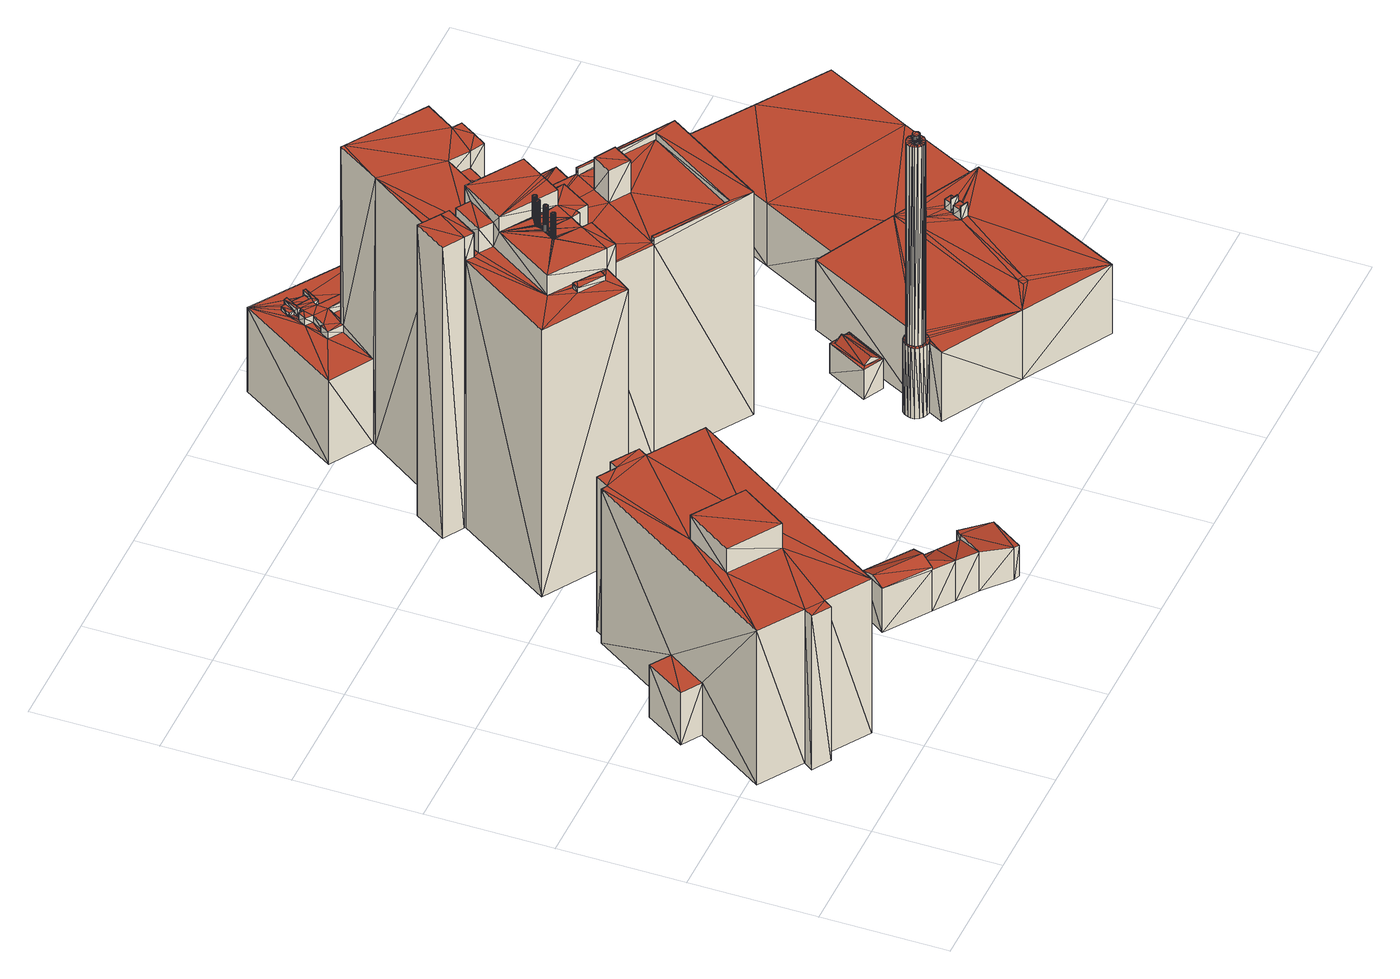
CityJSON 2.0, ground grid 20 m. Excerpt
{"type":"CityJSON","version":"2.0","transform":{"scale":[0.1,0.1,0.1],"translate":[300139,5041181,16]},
"CityObjects":{
"building1":{"type":"Building","geometry":[{"type":"MultiSurface","lod":"2","boundaries":[[[0,1,2]],[[1,3,4]],[[5,2,6]],[[1,7,3]],[[0,2,5]],[[8,5,9]],[[10,7,1]],[[8,0,5]],[[2,1,11]],[[7,12,13]],[[14,1,0]],[[14,10,1]],[[15,12,7]],[[10,15,7]],[[15,16,17]],[[15,17,12]],[[18,19,20]],[[20,19,21]],[[18,22,23]],[[18,20,22]],[[19,24,21]],[[21,24,25]],[[23,25,24]],[[23,22,25]],[[26,17,27]],[[26,12,17]],[[26,28,12]],[[12,28,13]],[[29,30,10]],[[10,30,15]],[[31,0,32]],[[31,14,0]],[[33,6,34]],[[33,5,6]],[[34,6,35]],[[6,2,35]],[[8,32,0]],[[36,32,8]],[[36,9,37]],[[36,8,9]],[[37,5,33]],[[37,9,5]],[[14,29,10]],[[31,29,14]],[[38,39,3]],[[38,3,7]],[[40,4,41]],[[40,1,4]],[[41,4,3]],[[41,3,39]],[[35,11,42]],[[35,2,11]],[[38,7,13]],[[38,13,28]],[[42,40,28]],[[40,38,28]],[[11,1,40]],[[42,11,40]],[[43,27,16]],[[16,27,17]],[[30,43,15]],[[15,43,16]],[[19,23,24]],[[18,23,19]],[[40,39,38]],[[40,41,39]],[[31,20,29]],[[31,32,20]],[[32,22,20]],[[42,28,22]],[[32,35,22]],[[21,25,26]],[[25,28,26]],[[21,30,29]],[[20,21,29]],[[21,26,30]],[[22,28,25]],[[35,42,22]],[[32,33,35]],[[33,34,35]],[[36,33,32]],[[36,37,33]],[[30,26,27]],[[30,27,43]]],"semantics":{"surfaces":[{"type":"GroundSurface"},{"type":"WallSurface"},{"type":"RoofSurface"}],"values":[0,0,0,0,0,0,0,0,0,0,0,0,0,0,0,0,1,1,1,1,1,1,1,1,1,1,1,1,1,1,1,1,1,1,1,1,1,1,1,1,1,1,1,1,1,1,1,1,1,1,1,1,1,1,1,1,1,1,1,1,1,1,2,2,2,2,2,2,2,2,2,2,2,2,2,2,2,2,2,2,2,2,2,2]}}]},
"building2":{"type":"Building","geometry":[{"type":"MultiSurface","lod":"2","boundaries":[[[44,45,46]],[[47,48,49]],[[49,48,50]],[[46,51,47]],[[50,52,53]],[[54,50,53]],[[44,46,47]],[[49,50,54]],[[47,51,48]],[[44,47,55]],[[56,57,46]],[[56,46,45]],[[44,56,45]],[[58,56,44]],[[57,59,51]],[[57,51,46]],[[59,60,48]],[[59,48,51]],[[60,61,50]],[[60,50,48]],[[62,63,61]],[[61,63,52]],[[61,52,50]],[[58,55,64]],[[58,44,55]],[[64,65,66]],[[66,65,59]],[[64,55,65]],[[55,47,65]],[[65,47,49]],[[65,49,67]],[[67,49,68]],[[49,54,68]],[[69,68,70]],[[68,53,70]],[[68,54,53]],[[70,63,71]],[[70,52,63]],[[70,53,52]],[[72,62,73]],[[69,73,68]],[[69,72,73]],[[73,62,61]],[[58,57,56]],[[58,66,57]],[[57,66,59]],[[58,64,66]],[[65,60,59]],[[65,67,60]],[[67,73,60]],[[60,73,61]],[[67,68,73]],[[69,70,72]],[[72,70,71]],[[62,71,63]],[[72,71,62]]],"semantics":{"surfaces":[{"type":"GroundSurface"},{"type":"WallSurface"},{"type":"RoofSurface"}],"values":[0,0,0,0,0,0,0,0,0,0,1,1,1,1,1,1,1,1,1,1,1,1,1,1,1,1,1,1,1,1,1,1,1,1,1,1,1,1,1,1,1,1,1,2,2,2,2,2,2,2,2,2,2,2,2,2]}}]},
"building3":{"type":"Building","geometry":[{"type":"MultiSurface","lod":"2","boundaries":[[[74,75,76]],[[74,77,78]],[[79,80,81]],[[82,81,83]],[[74,78,75]],[[79,81,82]],[[84,80,79]],[[85,86,77]],[[80,87,88]],[[80,88,81]],[[84,89,80]],[[88,90,91]],[[88,91,81]],[[90,74,91]],[[92,93,94]],[[95,92,94]],[[94,93,96]],[[97,98,99]],[[99,77,74]],[[94,96,90]],[[90,96,97]],[[90,97,99]],[[99,85,77]],[[90,99,74]],[[85,100,101]],[[102,100,85]],[[101,103,86]],[[85,101,86]],[[104,105,106]],[[104,107,105]],[[108,109,110]],[[108,110,111]],[[112,108,111]],[[113,111,114]],[[112,111,113]],[[115,112,113]],[[88,113,90]],[[115,113,88]],[[116,117,118]],[[116,119,117]],[[120,118,121]],[[120,116,118]],[[122,123,124]],[[123,125,124]],[[119,126,117]],[[119,127,126]],[[124,125,128]],[[125,129,128]],[[128,129,130]],[[128,130,131]],[[131,130,132]],[[130,133,132]],[[127,134,135]],[[127,135,126]],[[134,136,137]],[[134,137,135]],[[136,138,137]],[[136,139,138]],[[133,140,141]],[[132,133,141]],[[141,140,142]],[[140,143,142]],[[142,144,145]],[[142,143,144]],[[146,144,147]],[[146,145,144]],[[148,146,147]],[[148,147,149]],[[150,151,152]],[[152,151,153]],[[154,150,155]],[[155,150,152]],[[151,156,153]],[[153,156,157]],[[158,159,160]],[[159,161,160]],[[160,161,162]],[[161,163,162]],[[162,163,164]],[[163,165,164]],[[156,166,167]],[[156,167,157]],[[166,168,169]],[[166,169,167]],[[168,170,169]],[[168,171,170]],[[164,165,172]],[[164,172,173]],[[173,174,175]],[[173,172,174]],[[175,174,176]],[[174,177,176]],[[177,178,179]],[[176,177,179]],[[178,180,181]],[[179,178,181]],[[182,181,180]],[[182,180,183]],[[184,183,185]],[[184,182,183]],[[186,187,188]],[[186,188,189]],[[186,189,190]],[[189,191,190]],[[192,193,194]],[[195,192,194]],[[187,196,188]],[[188,196,197]],[[193,198,199]],[[194,193,199]],[[199,200,201]],[[199,198,200]],[[201,202,203]],[[201,200,202]],[[196,204,197]],[[197,204,205]],[[204,206,205]],[[205,206,207]],[[203,202,208]],[[202,209,208]],[[209,210,211]],[[208,209,211]],[[210,212,213]],[[211,210,213]],[[212,214,215]],[[213,212,215]],[[216,215,214]],[[216,214,217]],[[218,216,219]],[[219,216,217]],[[190,191,195]],[[191,192,195]],[[220,221,222]],[[222,221,223]],[[224,220,222]],[[224,222,225]],[[226,227,228]],[[226,229,227]],[[230,224,225]],[[230,225,231]],[[229,232,227]],[[227,232,233]],[[234,230,231]],[[234,231,235]],[[232,236,237]],[[232,237,233]],[[238,234,235]],[[238,235,239]],[[237,240,241]],[[236,240,237]],[[241,242,243]],[[240,242,241]],[[244,238,239]],[[244,239,245]],[[244,245,246]],[[245,247,246]],[[248,243,242]],[[248,249,243]],[[246,247,250]],[[247,251,250]],[[250,252,253]],[[250,251,252]],[[253,254,255]],[[253,252,254]],[[255,256,257]],[[255,254,256]],[[257,258,259]],[[257,256,258]],[[259,260,261]],[[259,258,260]],[[261,262,263]],[[261,260,262]],[[263,262,249]],[[263,249,248]],[[221,226,223]],[[223,226,228]],[[264,265,266]],[[264,266,267]],[[266,265,268]],[[269,270,271]],[[271,272,273]],[[269,271,273]],[[274,270,269]],[[274,275,270]],[[276,277,278]],[[279,277,276]],[[279,276,280]],[[281,279,280]],[[274,279,281]],[[274,281,275]],[[282,283,284]],[[282,285,283]],[[283,87,80]],[[283,286,87]],[[285,286,283]],[[282,284,287]],[[284,288,287]],[[264,289,290]],[[264,267,289]],[[291,287,277]],[[291,277,292]],[[277,287,288]],[[277,288,278]],[[293,294,295]],[[296,293,295]],[[297,293,296]],[[297,298,293]],[[299,298,297]],[[299,300,298]],[[299,301,300]],[[300,301,302]],[[303,302,301]],[[304,303,301]],[[265,305,268]],[[305,306,307]],[[265,306,305]],[[308,309,310]],[[311,312,308]],[[308,310,313]],[[311,308,313]],[[314,315,312]],[[311,314,312]],[[316,314,311]],[[316,317,314]],[[316,318,319]],[[316,319,317]],[[319,318,320]],[[317,319,321]],[[322,323,324]],[[322,324,325]],[[323,273,272]],[[323,272,324]],[[326,322,325]],[[326,325,327]],[[328,329,330]],[[331,328,330]],[[332,333,328]],[[331,332,328]],[[326,332,331]],[[326,327,332]],[[328,321,319]],[[328,333,321]],[[308,334,335]],[[335,334,336]],[[308,335,309]],[[337,338,339]],[[339,336,334]],[[337,339,334]],[[312,338,337]],[[312,315,338]],[[340,313,310]],[[340,310,341]],[[340,341,342]],[[340,342,343]],[[343,344,304]],[[343,342,344]],[[344,303,304]],[[345,295,346]],[[346,295,294]],[[330,320,318]],[[330,329,320]],[[347,306,348]],[[290,306,347]],[[290,289,349]],[[291,290,347]],[[291,292,290]],[[306,350,348]],[[349,307,306]],[[290,349,306]],[[351,352,353]],[[351,353,115]],[[286,351,115]],[[87,115,88]],[[286,115,87]],[[352,354,353]],[[353,354,355]],[[356,357,358]],[[358,357,359]],[[360,361,362]],[[361,363,362]],[[362,363,357]],[[363,359,357]],[[364,365,366]],[[364,367,365]],[[366,365,368]],[[366,368,369]],[[368,76,369]],[[368,74,76]],[[364,370,367]],[[367,370,371]],[[372,373,374]],[[374,373,375]],[[375,376,377]],[[373,378,376]],[[373,376,375]],[[375,377,379]],[[378,380,376]],[[376,380,381]],[[381,382,383]],[[380,382,381]],[[384,385,386]],[[386,385,387]],[[388,389,390]],[[388,390,391]],[[388,392,393]],[[388,391,392]],[[393,392,387]],[[393,387,385]],[[394,386,395]],[[394,384,386]],[[394,390,389]],[[394,395,390]],[[396,397,398]],[[397,399,398]],[[400,401,402]],[[400,402,403]],[[400,403,396]],[[403,397,396]],[[404,405,406]],[[405,407,406]],[[408,406,407]],[[408,407,409]],[[410,409,411]],[[410,408,409]],[[410,405,404]],[[410,411,405]],[[398,399,412]],[[399,413,412]],[[414,415,401]],[[415,402,401]],[[416,417,418]],[[416,419,417]],[[416,114,111]],[[416,418,114]],[[419,375,379]],[[419,379,417]],[[104,377,376]],[[104,106,377]],[[382,420,383]],[[383,420,421]],[[422,423,424]],[[424,423,425]],[[426,422,424]],[[100,424,101]],[[426,424,100]],[[427,356,420]],[[356,358,421]],[[427,360,356]],[[358,425,421]],[[421,425,423]],[[428,361,360]],[[427,428,360]],[[356,421,420]],[[429,218,430]],[[430,218,219]],[[206,429,207]],[[207,429,430]],[[154,159,158]],[[154,155,159]],[[431,184,185]],[[431,185,432]],[[171,432,170]],[[171,431,432]],[[120,121,122]],[[121,123,122]],[[433,148,149]],[[433,149,434]],[[139,434,138]],[[139,433,434]],[[372,109,354]],[[354,428,427]],[[372,354,427]],[[374,110,109]],[[372,374,109]],[[109,355,354]],[[435,436,95]],[[95,436,92]],[[435,415,414]],[[95,94,415]],[[435,95,415]],[[415,90,113]],[[415,94,90]],[[436,412,413]],[[436,413,92]],[[92,413,93]],[[413,105,93]],[[93,105,96]],[[107,437,105]],[[105,97,96]],[[105,437,97]],[[438,439,98]],[[98,439,99]],[[97,438,98]],[[437,438,97]],[[440,79,441]],[[440,84,79]],[[441,82,442]],[[441,79,82]],[[443,283,89]],[[89,283,80]],[[84,443,89]],[[440,443,84]],[[348,350,345]],[[348,345,444]],[[345,445,444]],[[345,346,445]],[[445,81,91]],[[445,91,444]],[[444,91,368]],[[91,74,368]],[[445,446,81]],[[81,446,83]],[[442,82,83]],[[442,83,446]],[[447,448,78]],[[78,448,75]],[[370,449,371]],[[370,447,449]],[[449,78,77]],[[449,447,78]],[[369,75,448]],[[369,76,75]],[[450,451,86]],[[450,86,103]],[[99,452,85]],[[439,452,99]],[[102,426,100]],[[453,426,102]],[[102,85,452]],[[453,102,452]],[[449,77,86]],[[449,86,451]],[[424,450,101]],[[101,450,103]],[[437,439,438]],[[383,439,437]],[[104,383,107]],[[107,383,437]],[[104,381,383]],[[104,376,381]],[[116,127,119]],[[127,136,134]],[[127,139,136]],[[127,146,139]],[[139,146,433]],[[120,127,116]],[[433,146,148]],[[120,122,124]],[[127,142,146]],[[120,124,128]],[[142,145,146]],[[120,128,127]],[[128,131,142]],[[127,128,142]],[[131,132,141]],[[131,141,142]],[[431,182,184]],[[154,158,160]],[[150,175,151]],[[151,166,156]],[[151,168,166]],[[151,431,168]],[[154,160,175]],[[168,431,171]],[[160,162,164]],[[151,175,431]],[[164,173,175]],[[175,181,431]],[[160,164,175]],[[431,181,182]],[[154,175,150]],[[175,176,181]],[[176,179,181]],[[199,213,218]],[[186,195,187]],[[187,218,206]],[[196,206,204]],[[186,190,195]],[[195,194,199]],[[187,206,196]],[[187,195,199]],[[206,218,429]],[[201,203,213]],[[187,199,218]],[[203,208,213]],[[216,213,215]],[[218,213,216]],[[199,201,213]],[[208,211,213]],[[250,253,255]],[[221,229,226]],[[220,229,221]],[[255,257,259]],[[229,236,232]],[[224,229,220]],[[234,224,230]],[[238,224,234]],[[236,242,240]],[[244,224,238]],[[224,242,229]],[[250,255,259]],[[229,242,236]],[[263,248,242]],[[224,259,242]],[[244,246,250]],[[261,263,242]],[[244,250,259]],[[259,261,242]],[[244,259,224]],[[274,269,264]],[[279,292,277]],[[273,343,299]],[[350,297,295]],[[330,318,323]],[[326,331,330]],[[274,264,292]],[[330,323,322]],[[326,330,322]],[[323,318,340]],[[274,292,279]],[[316,311,318]],[[311,313,318]],[[343,304,301]],[[318,313,340]],[[323,340,273]],[[273,340,343]],[[264,290,292]],[[343,301,299]],[[269,265,264]],[[265,297,350]],[[297,296,295]],[[350,295,345]],[[269,273,265]],[[273,299,265]],[[265,350,306]],[[265,299,297]],[[440,441,270]],[[443,284,283]],[[440,284,443]],[[276,278,288]],[[276,288,284]],[[440,281,280]],[[280,276,284]],[[440,280,284]],[[440,275,281]],[[440,270,275]],[[441,271,270]],[[271,327,325]],[[441,327,271]],[[314,338,315]],[[271,325,272]],[[441,442,327]],[[332,442,317]],[[327,442,332]],[[333,317,321]],[[338,442,339]],[[325,324,272]],[[332,317,333]],[[314,442,338]],[[317,442,314]],[[294,446,445]],[[302,294,293]],[[442,446,302]],[[336,442,302]],[[336,302,303]],[[346,294,445]],[[300,293,298]],[[300,302,293]],[[302,446,294]],[[339,442,336]],[[344,335,303]],[[335,336,303]],[[309,335,310]],[[310,335,344]],[[341,310,344]],[[341,344,342]],[[312,337,308]],[[337,334,308]],[[328,319,329]],[[329,319,320]],[[349,305,307]],[[289,266,349]],[[267,266,289]],[[266,305,349]],[[266,268,305]],[[115,353,112]],[[112,353,355]],[[112,355,108]],[[108,355,109]],[[360,362,357]],[[360,357,356]],[[369,448,447]],[[366,369,447]],[[366,447,370]],[[364,366,370]],[[394,389,384]],[[389,393,385]],[[388,393,389]],[[384,389,385]],[[207,163,161]],[[205,159,155]],[[197,155,152]],[[439,152,153]],[[430,165,163]],[[439,153,452]],[[439,197,152]],[[439,188,197]],[[219,172,165]],[[197,205,155]],[[205,207,159]],[[207,161,159]],[[207,430,163]],[[430,219,165]],[[219,217,172]],[[217,214,172]],[[212,172,214]],[[209,421,210]],[[202,421,209]],[[210,421,212]],[[212,421,172]],[[383,225,439]],[[262,421,202]],[[439,222,188]],[[383,421,251]],[[260,421,262]],[[439,225,222]],[[258,421,260]],[[383,245,239]],[[383,239,235]],[[383,231,225]],[[383,235,231]],[[256,421,258]],[[383,247,245]],[[254,421,256]],[[383,251,247]],[[228,191,189]],[[233,192,191]],[[252,421,254]],[[237,193,192]],[[223,189,188]],[[243,198,193]],[[243,200,198]],[[249,202,200]],[[223,228,189]],[[227,233,191]],[[228,227,191]],[[237,241,193]],[[241,243,193]],[[233,237,192]],[[249,200,243]],[[262,202,249]],[[222,223,188]],[[251,421,252]],[[422,434,423]],[[143,421,423]],[[452,137,422]],[[453,452,426]],[[178,421,140]],[[452,422,426]],[[452,157,118]],[[149,147,423]],[[422,137,138]],[[434,149,423]],[[422,138,434]],[[147,144,423]],[[140,421,143]],[[172,421,174]],[[174,421,177]],[[143,423,144]],[[177,421,178]],[[452,118,117]],[[452,117,126]],[[452,126,135]],[[452,135,137]],[[452,153,157]],[[432,185,129]],[[170,432,125]],[[169,123,121]],[[170,125,123]],[[185,183,130]],[[169,170,123]],[[183,133,130]],[[185,130,129]],[[432,129,125]],[[167,121,118]],[[180,140,133]],[[183,180,133]],[[167,169,121]],[[178,140,180]],[[157,167,118]],[[396,398,412]],[[400,396,436]],[[400,414,401]],[[435,414,400]],[[435,400,436]],[[436,396,412]],[[408,404,406]],[[410,404,408]],[[419,374,375]],[[111,110,374]],[[416,111,374]],[[416,374,419]],[[372,427,373]],[[373,427,420]],[[373,420,378]],[[378,420,380]],[[380,420,382]],[[403,409,397]],[[397,409,399]],[[407,417,399]],[[415,113,418]],[[399,417,105]],[[407,418,417]],[[403,402,411]],[[409,407,399]],[[402,418,405]],[[403,411,409]],[[405,418,407]],[[418,113,114]],[[411,402,405]],[[417,106,105]],[[399,105,413]],[[417,379,106]],[[415,418,402]],[[106,379,377]],[[352,444,428]],[[287,347,352]],[[449,451,425]],[[352,347,444]],[[291,347,287]],[[352,428,354]],[[444,367,428]],[[450,387,451]],[[358,359,425]],[[387,425,451]],[[444,365,367]],[[287,352,351]],[[371,449,425]],[[386,387,450]],[[359,371,425]],[[287,351,285]],[[424,386,450]],[[424,425,391]],[[285,351,286]],[[367,371,359]],[[363,367,359]],[[282,287,285]],[[392,425,387]],[[347,348,444]],[[444,368,365]],[[424,391,395]],[[428,363,361]],[[424,395,386]],[[428,367,363]],[[395,391,390]],[[391,425,392]]],"semantics":{"surfaces":[{"type":"GroundSurface"},{"type":"WallSurface"},{"type":"RoofSurface"}],"values":[0,0,0,0,0,0,0,0,0,0,0,0,0,0,0,0,0,0,0,0,0,0,0,0,0,0,0,0,1,1,1,1,1,1,1,1,1,1,1,1,1,1,1,1,1,1,1,1,1,1,1,1,1,1,1,1,1,1,1,1,1,1,1,1,1,1,1,1,1,1,1,1,1,1,1,1,1,1,1,1,1,1,1,1,1,1,1,1,1,1,1,1,1,1,1,1,1,1,1,1,1,1,1,1,1,1,1,1,1,1,1,1,1,1,1,1,1,1,1,1,1,1,1,1,1,1,1,1,1,1,1,1,1,1,1,1,1,1,1,1,1,1,1,1,1,1,1,1,1,1,1,1,1,1,1,1,1,1,1,1,1,1,1,1,1,1,1,1,1,1,1,1,1,1,1,1,1,1,1,1,1,1,1,1,1,1,1,1,1,1,1,1,1,1,1,1,1,1,1,1,1,1,1,1,1,1,1,1,1,1,1,1,1,1,1,1,1,1,1,1,1,1,1,1,1,1,1,1,1,1,1,1,1,1,1,1,1,1,1,1,1,1,1,1,1,1,1,1,1,1,1,1,1,1,1,1,1,1,1,1,1,1,1,1,1,1,1,1,1,1,1,1,1,1,1,1,1,1,1,1,1,1,1,1,1,1,1,1,1,1,1,1,1,1,1,1,1,1,1,1,1,1,1,1,1,1,1,1,1,1,1,1,1,1,1,1,1,1,1,1,1,1,1,1,1,1,1,1,1,1,1,1,1,1,1,1,1,1,1,1,1,1,1,1,1,1,1,1,1,1,1,1,1,1,1,1,1,1,1,1,1,1,1,1,1,1,1,1,1,1,1,1,1,1,1,1,1,1,1,1,1,1,1,1,1,1,1,1,1,1,1,1,1,1,1,1,1,1,1,1,1,1,1,1,1,1,1,1,1,1,1,1,1,1,1,1,1,1,1,1,1,1,1,1,1,1,1,1,1,1,1,1,1,1,2,2,2,2,2,2,2,2,2,2,2,2,2,2,2,2,2,2,2,2,2,2,2,2,2,2,2,2,2,2,2,2,2,2,2,2,2,2,2,2,2,2,2,2,2,2,2,2,2,2,2,2,2,2,2,2,2,2,2,2,2,2,2,2,2,2,2,2,2,2,2,2,2,2,2,2,2,2,2,2,2,2,2,2,2,2,2,2,2,2,2,2,2,2,2,2,2,2,2,2,2,2,2,2,2,2,2,2,2,2,2,2,2,2,2,2,2,2,2,2,2,2,2,2,2,2,2,2,2,2,2,2,2,2,2,2,2,2,2,2,2,2,2,2,2,2,2,2,2,2,2,2,2,2,2,2,2,2,2,2,2,2,2,2,2,2,2,2,2,2,2,2,2,2,2,2,2,2,2,2,2,2,2,2,2,2,2,2,2,2,2,2,2,2,2,2,2,2,2,2,2,2,2,2,2,2,2,2,2,2,2,2,2,2,2,2,2,2,2,2,2,2,2,2,2,2,2,2,2,2,2,2,2,2,2,2,2,2,2,2,2,2,2,2,2,2,2,2,2,2,2,2,2,2,2,2,2,2,2,2,2,2,2,2,2,2,2,2,2,2,2,2,2,2,2,2,2,2,2,2,2,2,2,2,2,2,2,2,2,2,2,2,2,2,2,2,2,2,2,2,2,2,2,2,2,2,2,2,2,2,2,2,2,2,2,2,2,2,2,2,2,2]}}]},
"building4":{"type":"Building","geometry":[{"type":"MultiSurface","lod":"2","boundaries":[[[454,455,456]],[[454,457,455]],[[458,459,457]],[[458,457,454]],[[458,454,460]],[[454,456,460]],[[461,462,463]],[[460,456,464]],[[456,455,464]],[[459,464,455]],[[459,455,457]],[[465,466,467]],[[467,462,461]],[[465,467,461]],[[467,463,462]],[[467,466,463]],[[460,464,463]],[[466,460,463]],[[458,461,459]],[[459,463,464]],[[458,465,461]],[[458,460,466]],[[461,463,459]],[[458,466,465]]],"semantics":{"surfaces":[{"type":"GroundSurface"},{"type":"WallSurface"},{"type":"RoofSurface"}],"values":[0,0,1,1,1,1,1,1,1,1,1,1,2,2,2,2,2,2,2,2,2,2,2,2]}}]},
"building5":{"type":"Building","geometry":[{"type":"MultiSurface","lod":"2","boundaries":[[[468,469,470]],[[471,469,468]],[[472,471,468]],[[473,468,474]],[[472,473,475]],[[476,477,471]],[[472,475,478]],[[472,468,473]],[[479,476,472]],[[480,481,482]],[[483,484,479]],[[479,484,476]],[[485,483,486]],[[487,488,489]],[[490,487,489]],[[482,481,491]],[[489,488,492]],[[491,484,483]],[[487,482,488]],[[491,493,484]],[[482,485,488]],[[482,491,485]],[[472,476,471]],[[485,491,483]],[[494,495,496]],[[494,497,495]],[[494,498,499]],[[494,496,498]],[[499,500,501]],[[499,498,500]],[[497,500,495]],[[497,501,500]],[[502,503,504]],[[502,505,503]],[[506,507,508]],[[507,509,508]],[[503,509,507]],[[504,503,507]],[[502,510,505]],[[505,510,511]],[[512,513,510]],[[510,513,511]],[[514,515,516]],[[516,515,517]],[[518,519,515]],[[515,519,517]],[[514,520,521]],[[514,516,520]],[[522,523,524]],[[523,525,524]],[[520,525,523]],[[521,520,523]],[[513,509,511]],[[513,508,509]],[[519,524,525]],[[519,525,517]],[[526,527,528]],[[526,529,527]],[[530,531,532]],[[532,531,533]],[[526,530,529]],[[529,530,532]],[[531,534,533]],[[533,534,535]],[[534,536,535]],[[535,536,537]],[[538,539,540]],[[538,540,541]],[[539,542,543]],[[539,543,540]],[[542,544,543]],[[542,545,544]],[[546,547,548]],[[546,548,549]],[[550,551,552]],[[550,552,553]],[[554,553,555]],[[554,550,553]],[[556,557,558]],[[559,556,558]],[[547,554,548]],[[548,554,555]],[[560,556,559]],[[560,561,556]],[[562,546,549]],[[563,546,562]],[[563,562,561]],[[563,561,560]],[[564,565,566]],[[564,566,567]],[[565,568,569]],[[565,569,566]],[[570,569,568]],[[571,570,568]],[[572,564,567]],[[572,567,573]],[[574,570,571]],[[574,575,570]],[[576,575,574]],[[577,576,574]],[[551,578,552]],[[551,579,578]],[[558,580,581]],[[558,557,580]],[[579,572,573]],[[579,573,578]],[[582,583,577]],[[583,576,577]],[[581,580,582]],[[580,583,582]],[[584,585,586]],[[587,585,584]],[[588,589,590]],[[588,591,589]],[[592,588,590]],[[592,590,593]],[[589,594,595]],[[591,594,589]],[[596,595,594]],[[597,596,594]],[[598,599,597]],[[599,596,597]],[[600,599,598]],[[601,600,598]],[[602,603,604]],[[602,605,603]],[[545,592,544]],[[544,592,593]],[[603,600,601]],[[604,603,601]],[[536,606,537]],[[537,606,607]],[[608,605,602]],[[608,609,605]],[[587,584,610]],[[587,610,611]],[[585,612,586]],[[586,612,613]],[[614,609,608]],[[614,615,609]],[[612,538,613]],[[613,538,541]],[[611,610,614]],[[610,615,614]],[[518,515,522]],[[515,523,522]],[[512,510,506]],[[510,507,506]],[[487,616,482]],[[617,616,487]],[[490,617,487]],[[618,617,490]],[[618,489,619]],[[618,490,489]],[[619,492,620]],[[619,489,492]],[[488,485,621]],[[622,488,621]],[[620,488,622]],[[620,492,488]],[[528,527,623]],[[527,479,623]],[[527,483,479]],[[623,472,624]],[[623,479,472]],[[472,478,625]],[[624,472,625]],[[626,486,483]],[[626,483,527]],[[627,628,491]],[[491,628,493]],[[629,491,481]],[[629,627,491]],[[607,493,628]],[[607,484,493]],[[606,630,607]],[[607,476,484]],[[607,630,476]],[[625,475,631]],[[625,478,475]],[[631,473,632]],[[631,475,473]],[[632,474,633]],[[632,473,474]],[[633,474,468]],[[633,468,634]],[[635,636,477]],[[477,636,471]],[[630,635,476]],[[476,635,477]],[[471,637,469]],[[636,637,471]],[[469,638,470]],[[637,638,469]],[[634,468,470]],[[634,470,638]],[[639,640,621]],[[621,485,486]],[[639,621,626]],[[621,486,626]],[[616,640,639]],[[641,616,639]],[[480,482,616]],[[641,480,616]],[[641,629,480]],[[480,629,481]],[[642,643,644]],[[644,643,645]],[[494,499,497]],[[497,499,501]],[[502,507,510]],[[502,504,507]],[[515,521,523]],[[514,521,515]],[[512,506,513]],[[513,506,508]],[[519,522,524]],[[518,522,519]],[[617,640,616]],[[617,622,640]],[[640,622,621]],[[617,619,622]],[[618,619,617]],[[619,620,622]],[[537,607,628]],[[627,529,532]],[[639,527,529]],[[627,532,533]],[[627,535,628]],[[535,537,628]],[[639,529,627]],[[627,533,535]],[[639,626,527]],[[641,517,629]],[[517,642,629]],[[525,500,643]],[[500,627,643]],[[629,644,627]],[[641,496,505]],[[639,627,500]],[[517,525,642]],[[641,639,496]],[[525,643,642]],[[641,516,517]],[[629,642,644]],[[641,505,511]],[[525,495,500]],[[503,496,495]],[[520,495,525]],[[643,627,645]],[[503,495,509]],[[644,645,627]],[[641,511,516]],[[505,496,503]],[[498,639,500]],[[496,639,498]],[[509,495,520]],[[511,509,516]],[[516,509,520]],[[563,547,546]],[[547,550,554]],[[563,550,547]],[[563,551,550]],[[551,572,579]],[[563,560,559]],[[551,564,572]],[[563,559,574]],[[551,574,564]],[[559,558,582]],[[564,568,565]],[[558,581,582]],[[574,568,564]],[[559,582,574]],[[574,571,568]],[[582,577,574]],[[563,574,551]],[[544,635,630]],[[593,636,635]],[[606,543,630]],[[530,613,531]],[[526,586,530]],[[590,637,636]],[[531,541,534]],[[536,543,606]],[[526,528,584]],[[632,633,599]],[[631,632,600]],[[534,540,536]],[[596,633,634]],[[544,593,635]],[[589,638,637]],[[625,631,603]],[[528,623,610]],[[593,590,636]],[[595,634,638]],[[543,544,630]],[[530,586,613]],[[526,584,586]],[[624,625,609]],[[590,589,637]],[[531,613,541]],[[536,540,543]],[[623,624,615]],[[528,610,584]],[[600,632,599]],[[603,631,600]],[[534,541,540]],[[599,633,596]],[[589,595,638]],[[625,603,605]],[[623,615,610]],[[596,634,595]],[[609,625,605]],[[615,624,609]],[[587,562,585]],[[587,611,561]],[[583,604,601]],[[602,604,580]],[[585,549,612]],[[576,601,598]],[[611,614,556]],[[608,602,557]],[[578,592,545]],[[612,548,538]],[[575,598,597]],[[573,588,592]],[[542,552,545]],[[614,608,556]],[[566,591,588]],[[539,553,542]],[[538,555,539]],[[570,597,594]],[[569,594,591]],[[585,562,549]],[[587,561,562]],[[583,601,576]],[[580,604,583]],[[612,549,548]],[[576,598,575]],[[611,556,561]],[[602,580,557]],[[578,573,592]],[[538,548,555]],[[575,597,570]],[[573,567,588]],[[552,578,545]],[[608,557,556]],[[567,566,588]],[[553,552,542]],[[539,555,553]],[[570,594,569]],[[566,569,591]]],"semantics":{"surfaces":[{"type":"GroundSurface"},{"type":"WallSurface"},{"type":"RoofSurface"}],"values":[0,0,0,0,0,0,0,0,0,0,0,0,0,0,0,0,0,0,0,0,0,0,0,0,1,1,1,1,1,1,1,1,1,1,1,1,1,1,1,1,1,1,1,1,1,1,1,1,1,1,1,1,1,1,1,1,1,1,1,1,1,1,1,1,1,1,1,1,1,1,1,1,1,1,1,1,1,1,1,1,1,1,1,1,1,1,1,1,1,1,1,1,1,1,1,1,1,1,1,1,1,1,1,1,1,1,1,1,1,1,1,1,1,1,1,1,1,1,1,1,1,1,1,1,1,1,1,1,1,1,1,1,1,1,1,1,1,1,1,1,1,1,1,1,1,1,1,1,1,1,1,1,1,1,1,1,1,1,1,1,1,1,1,1,1,1,1,1,1,1,1,1,1,1,1,1,1,1,1,1,1,1,1,1,1,1,1,1,1,1,1,1,1,1,1,1,1,1,1,1,1,1,1,1,1,1,2,2,2,2,2,2,2,2,2,2,2,2,2,2,2,2,2,2,2,2,2,2,2,2,2,2,2,2,2,2,2,2,2,2,2,2,2,2,2,2,2,2,2,2,2,2,2,2,2,2,2,2,2,2,2,2,2,2,2,2,2,2,2,2,2,2,2,2,2,2,2,2,2,2,2,2,2,2,2,2,2,2,2,2,2,2,2,2,2,2,2,2,2,2,2,2,2,2,2,2,2,2,2,2,2,2,2,2,2,2,2,2,2,2,2,2,2,2,2,2,2,2,2,2,2,2,2,2,2,2,2,2,2,2,2,2,2,2,2,2,2,2,2,2,2,2]}}]},
"building6":{"type":"Building","geometry":[{"type":"MultiSurface","lod":"2","boundaries":[[[646,647,648]],[[646,649,647]],[[650,651,647]],[[650,652,651]],[[649,650,647]],[[653,654,655]],[[653,649,646]],[[653,655,656]],[[657,658,649]],[[653,656,659]],[[653,657,649]],[[653,646,654]],[[660,661,657]],[[662,657,653]],[[663,660,657]],[[662,664,657]],[[664,663,657]],[[665,666,664]],[[664,666,663]],[[667,650,649]],[[667,668,650]],[[669,667,658]],[[658,667,649]],[[650,670,652]],[[668,670,650]],[[652,671,651]],[[670,671,652]],[[672,651,671]],[[672,647,651]],[[673,648,647]],[[673,647,672]],[[674,648,673]],[[674,646,648]],[[675,646,674]],[[675,654,646]],[[676,669,657]],[[657,669,658]],[[677,676,661]],[[661,676,657]],[[678,677,660]],[[660,677,661]],[[679,654,675]],[[679,655,654]],[[680,655,679]],[[680,656,655]],[[681,656,680]],[[681,659,656]],[[682,659,681]],[[682,653,659]],[[663,678,660]],[[666,678,663]],[[683,665,662]],[[662,665,664]],[[683,662,653]],[[683,653,682]],[[665,676,666]],[[666,676,678]],[[678,676,677]],[[683,676,665]],[[676,667,669]],[[683,682,676]],[[682,667,676]],[[682,681,680]],[[667,672,668]],[[682,680,679]],[[668,671,670]],[[682,679,675]],[[668,672,671]],[[682,675,674]],[[674,672,667]],[[682,674,667]],[[674,673,672]]],"semantics":{"surfaces":[{"type":"GroundSurface"},{"type":"WallSurface"},{"type":"RoofSurface"}],"values":[0,0,0,0,0,0,0,0,0,0,0,0,0,0,0,0,0,1,1,1,1,1,1,1,1,1,1,1,1,1,1,1,1,1,1,1,1,1,1,1,1,1,1,1,1,1,1,1,1,1,1,1,1,1,1,2,2,2,2,2,2,2,2,2,2,2,2,2,2,2,2,2]}}]},
"building7":{"type":"Building","geometry":[{"type":"MultiSurface","lod":"2","boundaries":[[[684,685,686]],[[684,687,685]],[[688,684,686]],[[688,686,689]],[[690,688,691]],[[689,692,693]],[[691,688,694]],[[689,693,695]],[[691,696,697]],[[693,698,699]],[[697,696,700]],[[695,693,699]],[[691,694,696]],[[695,699,701]],[[688,689,694]],[[694,689,695]],[[694,695,702]],[[703,702,704]],[[703,694,702]],[[705,706,684]],[[684,706,687]],[[707,705,684]],[[707,684,688]],[[706,708,687]],[[687,708,685]],[[708,709,685]],[[685,709,686]],[[709,710,686]],[[686,710,689]],[[710,711,689]],[[689,711,692]],[[711,712,692]],[[692,712,693]],[[693,713,698]],[[712,713,693]],[[714,707,690]],[[690,707,688]],[[714,690,691]],[[714,691,715]],[[715,691,716]],[[691,697,716]],[[717,698,713]],[[717,699,698]],[[718,701,699]],[[718,699,717]],[[719,701,718]],[[719,695,701]],[[716,700,720]],[[716,697,700]],[[704,695,719]],[[704,702,695]],[[720,696,721]],[[720,700,696]],[[721,694,703]],[[721,696,694]],[[716,720,721]],[[715,716,721]],[[714,715,707]],[[715,703,707]],[[707,709,705]],[[715,721,703]],[[705,708,706]],[[703,704,719]],[[705,709,708]],[[703,719,710]],[[707,710,709]],[[719,718,717]],[[707,703,710]],[[719,717,712]],[[710,712,711]],[[712,717,713]],[[710,719,712]]],"semantics":{"surfaces":[{"type":"GroundSurface"},{"type":"WallSurface"},{"type":"RoofSurface"}],"values":[0,0,0,0,0,0,0,0,0,0,0,0,0,0,0,0,0,1,1,1,1,1,1,1,1,1,1,1,1,1,1,1,1,1,1,1,1,1,1,1,1,1,1,1,1,1,1,1,1,1,1,1,1,1,1,2,2,2,2,2,2,2,2,2,2,2,2,2,2,2,2,2]}}]}
},
"vertices":[
[300,462,29],[116,350,29],[217,488,29],[44,307,29],[84,371,29],[259,490,29],[230,509,29],[75,287,29],[309,476,29],[267,503,29],[168,67,29],[208,493,29],[72,130,29],[3,175,29],[387,406,29],[100,111,29],[91,97,29],[62,115,29],[233,284,359],[184,209,359],[233,284,314],[184,209,314],[153,336,314],[153,336,359],[104,261,359],[104,261,314],[72,130,314],[62,115,314],[3,175,314],[168,67,314],[100,111,314],[387,406,314],[300,462,314],[259,490,314],[230,509,314],[217,488,314],[309,476,314],[267,503,314],[75,287,125],[44,307,125],[116,350,125],[84,371,125],[208,493,314],[91,97,314],
[617,61,9],[583,9,9],[574,13,9],[558,88,9],[500,72,9],[525,111,9],[467,94,9],[532,49,9],[398,143,9],[425,182,9],[494,133,9],[564,96,9],[583,9,66],[574,13,68],[617,61,66],[532,49,81],[500,72,84],[467,94,85],[467,94,90],[398,143,90],[564,96,81],[558,88,72],[558,88,81],[525,111,72],[494,133,72],[494,133,90],[425,182,90],[412,163,98],[481,114,98],[481,114,85],
[413,821,17],[349,790,17],[382,842,17],[383,769,17],[381,770,17],[728,1043,17],[643,860,17],[505,958,17],[543,1164,17],[438,999,17],[989,874,17],[471,628,17],[282,613,17],[629,839,17],[606,851,17],[881,707,17],[586,820,17],[502,954,17],[761,483,17],[616,576,17],[718,735,17],[864,644,17],[519,638,17],[502,648,17],[498,642,17],[485,649,17],[455,570,17],[441,578,17],[486,619,17],[410,533,17],[549,686,548],[519,638,417],[549,686,417],[519,638,548],[559,779,480],[540,752,480],[540,752,454],[559,779,454],[586,820,480],[586,820,417],[559,779,417],[606,851,480],[438,656,593],[438,655,548],[438,656,548],[438,655,593],[438,657,593],[438,657,548],[438,658,593],[438,658,548],[437,659,593],[437,659,548],[437,654,548],[437,654,593],[436,659,593],[436,659,548],[435,660,548],[435,660,593],[434,660,593],[434,660,548],[436,653,593],[436,653,548],[435,653,593],[435,653,548],[434,653,548],[434,653,593],[433,659,548],[433,659,593],[432,658,593],[432,658,548],[432,657,548],[432,657,593],[432,656,593],[432,656,548],[432,655,593],[432,655,548],[450,672,593],[449,671,593],[450,672,548],[449,671,548],[450,673,593],[450,673,548],[449,670,593],[449,670,548],[449,674,593],[449,674,548],[449,675,593],[449,675,548],[448,676,593],[448,676,548],[447,676,593],[447,676,548],[448,670,593],[448,670,548],[447,669,593],[447,669,548],[446,670,548],[446,670,593],[446,676,548],[446,676,593],[445,675,548],[445,675,593],[444,675,593],[444,675,548],[443,674,548],[443,674,593],[443,673,548],[443,673,593],[443,672,593],[443,672,548],[444,671,593],[444,671,548],[456,688,593],[456,686,593],[456,686,548],[456,688,548],[456,689,593],[456,689,548],[456,690,548],[455,691,548],[455,691,593],[456,690,593],[455,685,593],[455,685,548],[454,691,548],[454,691,593],[453,691,548],[453,691,593],[451,691,548],[451,691,593],[454,684,593],[454,684,548],[452,684,593],[452,684,548],[450,691,593],[450,691,548],[449,690,548],[449,690,593],[449,688,548],[449,688,593],[449,687,548],[449,687,593],[449,686,593],[449,686,548],[450,685,593],[450,685,548],[466,694,589],[465,694,589],[466,694,548],[465,694,548],[467,694,589],[467,694,548],[464,694,589],[463,694,548],[464,694,548],[463,694,589],[467,695,589],[467,695,548],[463,695,589],[463,695,548],[468,695,589],[468,695,548],[462,695,589],[462,695,548],[468,696,589],[468,696,548],[462,696,589],[462,696,548],[462,697,589],[462,697,548],[468,697,589],[468,697,548],[468,698,589],[468,698,548],[462,698,589],[462,698,548],[467,699,589],[467,699,548],[466,699,548],[466,699,589],[466,700,548],[466,700,589],[465,700,548],[465,700,589],[464,700,548],[464,700,589],[464,699,548],[464,699,589],[463,699,548],[463,699,589],[687,978,185],[570,1052,185],[608,1028,171],[687,978,171],[570,1052,172],[695,990,185],[695,990,171],[632,1031,171],[571,1070,172],[571,1070,185],[712,980,185],[712,980,171],[672,934,172],[670,935,185],[670,935,172],[681,928,185],[681,928,172],[687,939,172],[659,885,511],[643,860,171],[659,885,171],[643,860,511],[629,839,511],[644,894,511],[644,894,171],[667,947,172],[667,947,185],[675,942,511],[675,942,185],[531,1048,172],[522,1034,172],[522,1034,185],[531,1048,185],[535,1045,185],[535,1045,172],[548,1066,185],[548,1066,172],[537,1075,185],[537,1075,172],[545,1087,172],[545,1087,185],[552,1023,172],[551,1022,185],[551,1022,172],[554,1098,179],[554,1098,172],[551,1092,172],[565,1117,185],[563,1114,179],[551,1092,185],[565,1117,172],[563,1114,172],[570,1115,185],[570,1115,172],[559,1096,185],[568,1111,179],[559,1096,179],[568,1111,172],[581,1072,185],[575,1077,185],[575,1077,172],[581,1072,172],[597,1097,185],[597,1097,172],[591,1096,179],[582,1083,179],[582,1083,185],[594,1100,185],[594,1100,172],[591,1096,172],[546,1102,179],[547,1102,172],[546,1102,172],[556,1118,179],[556,1118,172],[547,1104,172],[556,1089,185],[556,1089,172],[552,1083,172],[552,1083,185],[548,1085,172],[544,1019,185],[544,1019,172],[552,1021,511],[547,1024,511],[552,1021,172],[547,1024,185],[606,851,511],[575,872,511],[575,872,480],[510,772,511],[510,772,480],[426,744,556],[405,758,556],[426,744,511],[405,758,511],[457,791,556],[457,791,511],[435,805,556],[435,805,511],[428,812,555],[415,820,511],[415,820,555],[428,812,511],[413,821,511],[382,842,555],[395,761,555],[395,761,511],[548,747,576],[525,711,576],[548,747,454],[525,711,454],[521,705,548],[521,705,417],[521,705,576],[525,711,417],[518,700,576],[518,700,548],[503,677,576],[503,677,548],[416,570,520],[377,596,520],[416,570,511],[377,596,511],[389,604,520],[389,603,520],[389,603,511],[389,604,511],[384,607,511],[384,607,520],[423,580,520],[423,580,511],[732,508,429],[732,508,417],[619,581,429],[619,581,417],[829,659,429],[716,731,429],[716,731,417],[829,659,417],[696,699,476],[696,699,417],[677,669,476],[677,669,417],[709,649,476],[709,649,417],[728,680,476],[728,680,417],[616,576,429],[616,576,417],[718,735,429],[718,735,417],[614,743,454],[573,680,417],[614,743,417],[573,680,454],[418,732,576],[418,732,548],[441,578,548],[355,634,548],[441,578,511],[355,634,511],[455,570,548],[463,802,576],[463,802,511],[451,685,593],[451,685,548],[445,670,593],[445,670,548],[433,654,593],[433,654,548],[864,644,429],[761,483,429],[502,648,548],[498,642,548],[485,649,548],[989,874,171],[728,1043,171],[543,1164,172],[881,707,171],[502,954,511],[505,958,172],[438,999,172],[381,770,555],[349,790,555],[383,769,511],[410,533,511],[282,613,511],[471,628,548],[486,619,548],
[922,402,13],[853,353,13],[889,419,13],[886,336,13],[922,402,68],[886,336,68],[889,419,68],[886,341,68],[872,349,78],[861,355,68],[853,353,68],[917,399,68],[892,412,68],[903,406,78],
[856,287,0],[855,276,0],[855,282,0],[858,270,0],[882,299,0],[864,298,0],[859,293,0],[870,300,0],[869,263,0],[863,266,0],[876,300,0],[887,296,0],[1258,340,0],[1131,87,0],[1251,343,0],[890,291,0],[876,262,0],[1018,461,0],[984,478,0],[1317,475,0],[1086,592,0],[1279,688,0],[1389,616,0],[991,167,0],[1171,759,0],[864,239,0],[1139,386,139],[1129,368,128],[1139,386,128],[1129,368,139],[1120,396,128],[1120,396,139],[1110,378,128],[1110,378,139],[1168,346,145],[1156,351,128],[1156,351,145],[1168,346,128],[1152,340,152],[1152,340,145],[1151,339,152],[1151,339,128],[1164,335,145],[1163,333,128],[1164,335,152],[1163,333,152],[1161,330,145],[1155,316,145],[1161,330,128],[1154,315,128],[1155,316,152],[1154,315,152],[1148,335,128],[1148,335,145],[1142,322,152],[1142,322,145],[1141,320,152],[1141,320,128],[893,285,130],[890,291,128],[890,291,130],[893,285,128],[893,278,130],[890,271,130],[893,278,128],[890,271,128],[886,267,130],[886,267,128],[882,264,130],[882,264,128],[883,271,498],[880,269,498],[880,269,130],[883,271,130],[875,268,498],[875,268,130],[870,268,130],[870,268,498],[879,280,512],[878,278,512],[878,278,498],[879,280,498],[876,276,512],[874,275,512],[874,275,498],[876,276,498],[877,277,512],[877,277,498],[877,286,498],[876,287,498],[876,287,512],[877,286,512],[878,284,512],[878,284,498],[879,282,498],[879,282,512],[868,278,512],[867,280,512],[867,280,498],[868,278,498],[867,282,512],[867,282,498],[868,283,498],[868,283,512],[870,276,512],[870,276,498],[868,285,512],[868,285,498],[870,286,498],[870,286,512],[872,276,498],[872,276,512],[874,287,498],[874,287,512],[872,287,512],[872,287,498],[888,284,130],[888,279,498],[888,279,130],[888,284,498],[862,274,498],[860,278,130],[862,274,130],[860,278,498],[866,270,498],[866,270,130],[860,282,498],[860,282,130],[860,286,130],[860,286,498],[862,291,498],[862,291,130],[866,294,130],[866,294,498],[876,296,498],[871,296,130],[871,296,498],[876,296,130],[876,262,130],[876,262,128],[880,295,498],[880,295,130],[886,289,130],[886,289,498],[886,274,498],[886,274,130],[883,293,498],[883,293,130],[1251,343,116],[1317,475,116],[1389,616,116],[1279,688,116],[1171,759,116],[1018,461,116],[1086,592,116],[887,296,130],[882,299,130],[876,300,130],[984,478,128],[991,167,128],[864,239,128],[1131,87,127],[869,263,130],[870,300,130],[864,298,130],[859,293,130],[856,287,130],[863,266,130],[858,270,130],[855,276,130],[855,282,130],[1115,412,128],[1115,412,116],[1258,340,127],[1060,193,128],[1050,198,128],[1054,183,128],[1045,187,128],
[1088,754,21],[1083,749,21],[1085,752,21],[1087,737,21],[1085,740,21],[1083,746,21],[1083,743,21],[1102,751,21],[1091,756,21],[1095,756,21],[1098,755,21],[1094,736,21],[1091,736,21],[1100,753,21],[1100,738,21],[1097,736,21],[1103,747,21],[1102,740,21],[1103,744,21],[1103,744,119],[1102,740,119],[1087,737,119],[1085,740,119],[1091,736,119],[1083,743,119],[1083,746,119],[1083,749,119],[1085,752,119],[1088,754,119],[1091,756,119],[1094,736,119],[1097,736,119],[1100,738,119],[1095,756,119],[1098,755,119],[1100,753,119],[1102,751,119],[1103,747,119],
[1118,726,20],[1115,724,20],[1113,724,20],[1117,725,20],[1119,727,20],[1112,725,20],[1120,729,20],[1120,731,20],[1111,726,20],[1110,728,20],[1115,735,20],[1111,734,20],[1117,734,20],[1119,732,20],[1109,729,20],[1110,731,20],[1118,733,20],[1110,733,20],[1113,734,20],[1115,735,86],[1113,734,86],[1118,726,86],[1117,725,86],[1119,727,86],[1115,724,86],[1113,724,86],[1112,725,86],[1111,726,86],[1110,728,86],[1109,729,86],[1120,729,86],[1120,731,86],[1119,732,86],[1110,731,86],[1110,733,86],[1111,734,86],[1118,733,86],[1117,734,86]
]}
